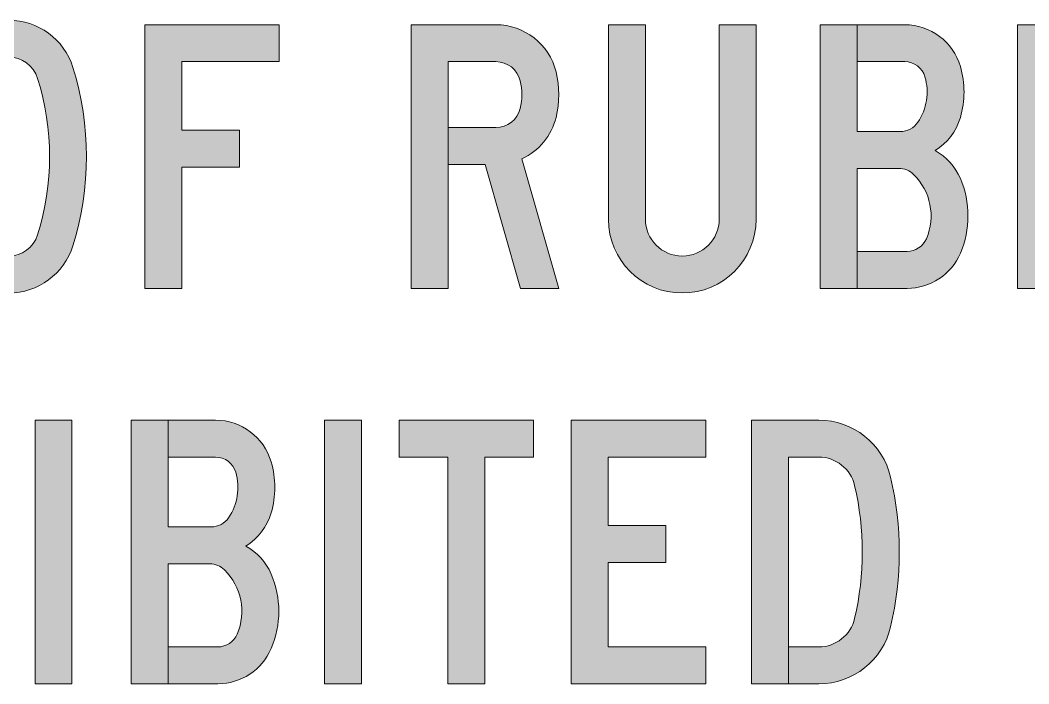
# Model space of a CAD drawing. Header units: millimetres. Extents: x 657.2 to 702.2, y 355.6 to 420.6.
# Drawn here: x 679.23 to 690.7, y 403.56 to 411.11 of the extents above; entities that cross this region are included whole.
import ezdxf

# ---------------------------------------------------------------- set-up
doc = ezdxf.new("R2010")
doc.units = ezdxf.units.MM
doc.layers.add('GSBWFILL', color=1, linetype='Continuous', lineweight=0)
doc.layers.add('L25', color=1, linetype='Continuous')

# ---------------------------------------------------------------- blocks, each defined once
blk = doc.blocks.new('*U14')
at = {"layer": 'GSBWFILL', "linetype": 'Continuous'}
blk.add_hatch(color=256, dxfattribs=at).paths.add_polyline_path([(80.96, 40.65, -0.328043), (59.01, 24.5), (59.01, -3.5, 0.328109), (107.69, 32.31, 0.152381), (107.69, 167.69, 0.735537), (10.31, 167.69, 0.152381), (10.31, 32.31, 0.328163), (59, -3.5), (59, 24.5, -0.328163), (37.04, 40.65, -0.152381), (37.04, 159.35, -0.735537), (80.96, 159.35, -0.152381)])
at = {"layer": 'GSBWFILL'}
blk.add_lwpolyline([(59, 24.5, -0.328163), (37.04, 40.65, -0.152381), (37.04, 159.35, -0.735537), (80.96, 159.35, -0.152381), (80.96, 40.65, -0.328043), (59.01, 24.5), (59.01, -3.5, 0.328109), (107.69, 32.31, 0.152381), (107.69, 167.69, 0.735537), (10.31, 167.69, 0.152381), (10.31, 32.31, 0.328163), (59, -3.5)], format="xyb", close=True, dxfattribs=at)
blk = doc.blocks.new('*U15')
at = {"layer": 'GSBWFILL', "linetype": 'Continuous'}
blk.add_hatch(color=256, dxfattribs=at).paths.add_polyline_path([(28, 92), (71.81, 92), (71.81, 120), (28, 120), (28, 172), (102, 172), (102, 200), (0, 200), (0, 0), (28, 0)])
at = {"layer": 'GSBWFILL'}
blk.add_lwpolyline([(28, 92), (71.81, 92), (71.81, 120), (28, 120), (28, 172), (102, 172), (102, 200), (0, 200), (0, 0), (28, 0)], close=True, dxfattribs=at)
blk = doc.blocks.new('*U13')
at = {"layer": 'L25', "color": 28}
for name, p, xscale, yscale, zscale in [('*U14', (0, 0), 0.3, 0.3, 0.3), ('*U15', (48.68, 0), 0.2999999999999986, 0.2999999999999986, 0.2999999999999986)]:
    blk.add_blockref(name, p, dxfattribs=dict(at, xscale=xscale, yscale=yscale, zscale=zscale))
blk = doc.blocks.new('*U17')
at = {"layer": 'GSBWFILL', "linetype": 'Continuous'}
blk.add_hatch(color=256, dxfattribs=at).paths.add_polyline_path([(0, 0), (28, 0), (28, 172), (64.27, 172, -0.344881), (82.71, 157.56, -0.12178), (82.71, 136.44, -0.344881), (64.27, 122), (28.01, 122), (28.01, 94), (56.12, 94), (82.89, 0), (112, 0), (84, 98.34, 0.227614), (109.9, 129.72, 0.12178), (109.9, 164.28, 0.344881), (64.27, 200), (0, 200)])
at = {"layer": 'GSBWFILL'}
blk.add_lwpolyline([(64.27, 122, 0.344881), (82.71, 136.44, 0.12178), (82.71, 157.56, 0.344881), (64.27, 172), (28, 172), (28, 0), (0, 0), (0, 200), (64.27, 200, -0.344881), (109.9, 164.28, -0.12178), (109.9, 129.72, -0.227614), (84, 98.34), (112, 0), (82.89, 0), (56.12, 94), (28.01, 94), (28.01, 122)], format="xyb", close=True, dxfattribs=at)
blk = doc.blocks.new('*U18')
at = {"layer": 'GSBWFILL', "linetype": 'Continuous'}
blk.add_hatch(color=256, dxfattribs=at).paths.add_polyline_path([(28, 200), (0, 200), (0, 52.5, 1), (112, 52.5), (112, 200), (84, 200), (84, 52.5, -1), (28, 52.5)])
at = {"layer": 'GSBWFILL'}
blk.add_lwpolyline([(28, 200), (28, 52.5, 1), (84, 52.5), (84, 200), (112, 200), (112, 52.5, -1), (0, 52.5), (0, 200)], format="xyb", close=True, dxfattribs=at)
blk = doc.blocks.new('*U19')
at = {"layer": 'GSBWFILL', "linetype": 'Continuous'}
blk.add_hatch(color=256, dxfattribs=at).paths.add_polyline_path([(64, 172, -0.333333), (79.36, 160.48, -0.223142), (73.97, 126.04, -0.249069), (60.71, 119), (28, 119), (28, 200), (0, 200), (0, 0), (28, 0), (28, 91), (59.6, 91, -0.196262), (70.79, 86.43, -0.309155), (80.46, 37.71, -0.300336), (65.75, 28), (28.01, 28), (28.01, 0), (65.75, 0, 0.300336), (106.21, 26.71, 0.204656), (106.21, 83.29, 0.16707), (87.03, 104.51, 0.186129), (106.24, 129.68, 0.142857), (106.24, 168.32, 0.333333), (64, 200), (28.01, 200), (28.01, 172)])
at = {"layer": 'GSBWFILL'}
blk.add_lwpolyline([(59.6, 91), (28, 91), (28, 0), (0, 0), (0, 200), (28, 200), (28, 119), (60.71, 119, 0.249069), (73.97, 126.04, 0.223142), (79.36, 160.48, 0.333333), (64, 172), (28.01, 172), (28.01, 200), (64, 200, -0.333333), (106.24, 168.32, -0.142857), (106.24, 129.68, -0.186129), (87.03, 104.51, -0.16707), (106.21, 83.29, -0.204656), (106.21, 26.71, -0.300336), (65.75, 0), (28.01, 0), (28.01, 28), (65.75, 28, 0.300336), (80.46, 37.71, 0.309155), (70.79, 86.43, 0.196262)], format="xyb", close=True, dxfattribs=at)
blk = doc.blocks.new('*U20')
at = {"layer": 'GSBWFILL', "linetype": 'Continuous'}
blk.add_hatch(color=256, dxfattribs=at).paths.add_polyline_path([(64, 172, -0.333333), (79.36, 160.48, -0.223142), (73.97, 126.04, -0.249069), (60.71, 119), (28, 119), (28, 200), (0, 200), (0, 0), (28, 0), (28, 91), (59.6, 91, -0.196262), (70.79, 86.43, -0.309155), (80.46, 37.71, -0.300336), (65.75, 28), (28.01, 28), (28.01, 0), (65.75, 0, 0.300336), (106.21, 26.71, 0.204656), (106.21, 83.29, 0.16707), (87.03, 104.51, 0.186129), (106.24, 129.68, 0.142857), (106.24, 168.32, 0.333333), (64, 200), (28.01, 200), (28.01, 172)])
at = {"layer": 'GSBWFILL'}
blk.add_lwpolyline([(59.6, 91), (28, 91), (28, 0), (0, 0), (0, 200), (28, 200), (28, 119), (60.71, 119, 0.249069), (73.97, 126.04, 0.223142), (79.36, 160.48, 0.333333), (64, 172), (28.01, 172), (28.01, 200), (64, 200, -0.333333), (106.24, 168.32, -0.142857), (106.24, 129.68, -0.186129), (87.03, 104.51, -0.16707), (106.21, 83.29, -0.204656), (106.21, 26.71, -0.300336), (65.75, 0), (28.01, 0), (28.01, 28), (65.75, 28, 0.300336), (80.46, 37.71, 0.309155), (70.79, 86.43, 0.196262)], format="xyb", close=True, dxfattribs=at)
blk = doc.blocks.new('*U16')
at = {"layer": 'L25', "color": 28, "xscale": 0.3, "yscale": 0.3, "zscale": 0.3}
for name, p in [('*U17', (0, 0)), ('*U18', (44.89, 0)), ('*U19', (93.1, 0)), ('*U20', (137.99, 0))]:
    blk.add_blockref(name, p, dxfattribs=at)
blk = doc.blocks.new('*U4')
at = {"layer": 'L25'}
for name, p in [('*U13', (-30.33, 0)), ('*U16', (78.95, 0))]:
    blk.add_blockref(name, p, dxfattribs=at)
blk = doc.blocks.new('*U30')
at = {"layer": 'GSBWFILL', "linetype": 'Continuous'}
blk.add_hatch(color=256, dxfattribs=at).paths.add_polyline_path([(0, 200), (28, 200), (28, 0), (0, 0)])
at = {"layer": 'GSBWFILL'}
blk.add_lwpolyline([(0, 200), (28, 200), (28, 0), (0, 0)], close=True, dxfattribs=at)
blk = doc.blocks.new('*U31')
at = {"layer": 'GSBWFILL', "linetype": 'Continuous'}
blk.add_hatch(color=256, dxfattribs=at).paths.add_polyline_path([(64, 172, -0.333333), (79.36, 160.48, -0.223142), (73.97, 126.04, -0.249069), (60.71, 119), (28, 119), (28, 200), (0, 200), (0, 0), (28, 0), (28, 91), (59.6, 91, -0.196262), (70.79, 86.43, -0.309155), (80.46, 37.71, -0.300336), (65.75, 28), (28.01, 28), (28.01, 0), (65.75, 0, 0.300336), (106.21, 26.71, 0.204656), (106.21, 83.29, 0.16707), (87.03, 104.51, 0.186129), (106.24, 129.68, 0.142857), (106.24, 168.32, 0.333333), (64, 200), (28.01, 200), (28.01, 172)])
at = {"layer": 'GSBWFILL'}
blk.add_lwpolyline([(59.6, 91), (28, 91), (28, 0), (0, 0), (0, 200), (28, 200), (28, 119), (60.71, 119, 0.249069), (73.97, 126.04, 0.223142), (79.36, 160.48, 0.333333), (64, 172), (28.01, 172), (28.01, 200), (64, 200, -0.333333), (106.24, 168.32, -0.142857), (106.24, 129.68, -0.186129), (87.03, 104.51, -0.16707), (106.21, 83.29, -0.204656), (106.21, 26.71, -0.300336), (65.75, 0), (28.01, 0), (28.01, 28), (65.75, 28, 0.300336), (80.46, 37.71, 0.309155), (70.79, 86.43, 0.196262)], format="xyb", close=True, dxfattribs=at)
blk = doc.blocks.new('*U32')
at = {"layer": 'GSBWFILL', "linetype": 'Continuous'}
blk.add_hatch(color=256, dxfattribs=at).paths.add_polyline_path([(0, 200), (28, 200), (28, 0), (0, 0)])
at = {"layer": 'GSBWFILL'}
blk.add_lwpolyline([(0, 200), (28, 200), (28, 0), (0, 0)], close=True, dxfattribs=at)
blk = doc.blocks.new('*U33')
at = {"layer": 'GSBWFILL', "linetype": 'Continuous'}
blk.add_hatch(color=256, dxfattribs=at).paths.add_polyline_path([(37, 172), (0, 172), (0, 200), (102, 200), (102, 172), (65, 172), (65, 0), (37, 0)])
at = {"layer": 'GSBWFILL'}
blk.add_lwpolyline([(37, 172), (0, 172), (0, 200), (102, 200), (102, 172), (65, 172), (65, 0), (37, 0)], close=True, dxfattribs=at)
blk = doc.blocks.new('*U34')
at = {"layer": 'GSBWFILL', "linetype": 'Continuous'}
blk.add_hatch(color=256, dxfattribs=at).paths.add_polyline_path([(28, 28), (28, 92), (71.81, 92), (71.81, 120), (28, 120), (28, 172), (102, 172), (102, 200), (0, 200), (0, 0), (102, 0), (102, 28)])
at = {"layer": 'GSBWFILL'}
blk.add_lwpolyline([(28, 28), (28, 92), (71.81, 92), (71.81, 120), (28, 120), (28, 172), (102, 172), (102, 200), (0, 200), (0, 0), (102, 0), (102, 28)], close=True, dxfattribs=at)
blk = doc.blocks.new('*U35')
at = {"layer": 'GSBWFILL', "linetype": 'Continuous'}
blk.add_hatch(color=256, dxfattribs=at).paths.add_polyline_path([(28, 172), (50.94, 172, -0.348682), (78.21, 150.35, -0.114899), (78.21, 49.65, -0.348682), (50.94, 28), (28.01, 28), (28.01, 0), (50.94, 0, 0.348682), (105.49, 43.3, 0.114899), (105.49, 156.7, 0.348682), (50.94, 200), (0, 200), (0, 0), (28, 0)])
at = {"layer": 'GSBWFILL'}
blk.add_lwpolyline([(28.01, 28), (28.01, 0), (50.94, 0, 0.348682), (105.49, 43.3, 0.114899), (105.49, 156.7, 0.348682), (50.94, 200), (0, 200), (0, 0), (28, 0), (28, 172), (50.94, 172, -0.348682), (78.21, 150.35, -0.114899), (78.21, 49.65, -0.348682), (50.94, 28)], format="xyb", close=True, dxfattribs=at)
blk = doc.blocks.new('*U25')
at = {"layer": 'L25', "color": 28, "xscale": 0.3, "yscale": 0.3, "zscale": 0.3}
for name, p in [('*U30', (183.36, 0)), ('*U31', (205.23, 0)), ('*U32', (249.24, 0)), ('*U33', (266.21, 0)), ('*U34', (305.39, 0)), ('*U35', (346.4, 0))]:
    blk.add_blockref(name, p, dxfattribs=at)
blk = doc.blocks.new('*U24')
at = {"layer": 'L25'}
blk.add_blockref('*U25', (0, 0), dxfattribs=at)

msp = doc.modelspace()

# ---------------------------------------------------------------- block references
at = {"layer": 'L25', "xscale": 0.05, "yscale": 0.05, "zscale": 0.05}
for name, p in [('*U4', (679.729, 408.061)), ('*U24', (670.229, 403.561))]:
    msp.add_blockref(name, p, dxfattribs=at)

doc.saveas('drawing.dxf')
